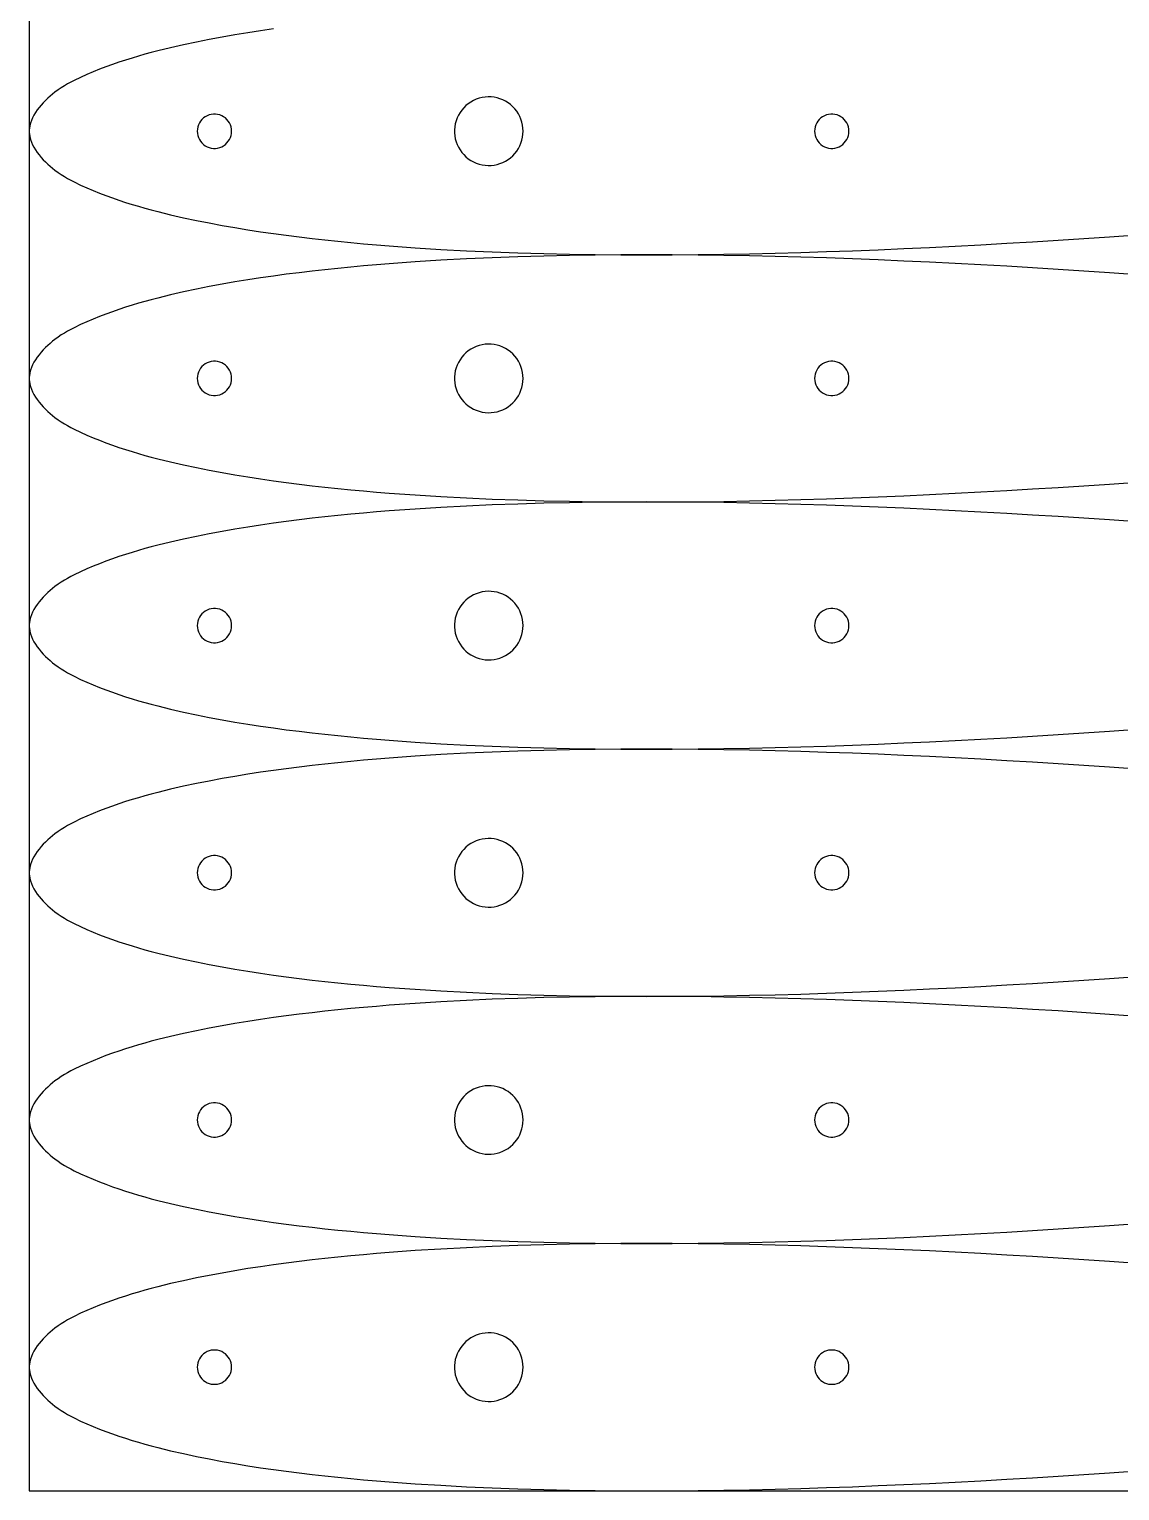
# Model space of a CAD drawing. Extents: x 0 to 1250, y 0 to 2500.
# Drawn here: x 0 to 159, y 0 to 212.9 of the extents above; entities that cross this region are included whole.
import ezdxf

# ---------------------------------------------------------------- set-up
doc = ezdxf.new("R2010")
doc.units = 0
doc.layers.get('0').update_dxf_attribs({"linetype": 'CONTINUOUS', "lineweight": 25})

msp = doc.modelspace()

# ---------------------------------------------------------------- linework, layer by layer
for points in [[(0, 0), (1250, 0), (1250, 2500), (0, 2500)], [(72, 198.079), (71.9804, 198.521), (71.9219, 198.959), (71.8248, 199.391), (71.69, 199.812), (71.5185, 200.22), (71.3116, 200.611), (71.0709, 200.982), (70.7984, 201.331), (70.4962, 201.654), (70.1666, 201.949), (69.8122, 202.213), (69.4359, 202.446), (69.0404, 202.644), (68.629, 202.806), (68.2048, 202.932), (67.7712, 203.019), (67.3316, 203.068), (66.8894, 203.078), (66.448, 203.049), (66.011, 202.98), (65.5817, 202.874), (65.1635, 202.73), (64.7597, 202.549), (64.3734, 202.334), (64.0076, 202.085), (63.6653, 201.805), (63.3491, 201.495), (63.0615, 201.159), (62.8046, 200.799), (62.5807, 200.418), (62.3913, 200.018), (62.2379, 199.603), (62.1219, 199.176), (62.044, 198.741), (62.0049, 198.3), (62.0049, 197.858), (62.044, 197.417), (62.1219, 196.982), (62.2379, 196.555), (62.3913, 196.14), (62.5807, 195.74), (62.8046, 195.359), (63.0615, 194.999), (63.3491, 194.663), (63.6653, 194.354), (64.0076, 194.073), (64.3734, 193.825), (64.7597, 193.609), (65.1635, 193.429), (65.5817, 193.285), (66.011, 193.178), (66.448, 193.11), (66.8894, 193.08), (67.3316, 193.09), (67.7712, 193.139), (68.2048, 193.227), (68.629, 193.352), (69.0404, 193.514), (69.4359, 193.713), (69.8122, 193.945), (70.1666, 194.21), (70.4962, 194.505), (70.7984, 194.828), (71.0709, 195.176), (71.3116, 195.547), (71.5185, 195.938), (71.69, 196.346), (71.8248, 196.767), (71.9219, 197.199), (71.9804, 197.637)], [(29.5, 198.079), (29.4803, 198.393), (29.4215, 198.701), (29.3244, 199), (29.1908, 199.284), (29.0225, 199.549), (28.8224, 199.791), (28.5936, 200.006), (28.3396, 200.19), (28.0644, 200.341), (27.7725, 200.457), (27.4685, 200.535), (27.157, 200.574), (26.843, 200.574), (26.5315, 200.535), (26.2275, 200.457), (25.9356, 200.341), (25.6604, 200.19), (25.4064, 200.006), (25.1776, 199.791), (24.9775, 199.549), (24.8092, 199.284), (24.6756, 199), (24.5785, 198.701), (24.5197, 198.393), (24.5, 198.079), (24.5197, 197.766), (24.5785, 197.458), (24.6756, 197.159), (24.8092, 196.875), (24.9775, 196.61), (25.1776, 196.368), (25.4064, 196.153), (25.6604, 195.968), (25.9356, 195.817), (26.2275, 195.702), (26.5315, 195.624), (26.843, 195.584), (27.157, 195.584), (27.4685, 195.624), (27.7725, 195.702), (28.0644, 195.817), (28.3396, 195.968), (28.5936, 196.153), (28.8224, 196.368), (29.0225, 196.61), (29.1908, 196.875), (29.3244, 197.159), (29.4215, 197.458), (29.4803, 197.766)], [(119.5, 198.079), (119.48, 198.393), (119.421, 198.701), (119.324, 199), (119.191, 199.284), (119.022, 199.549), (118.822, 199.791), (118.594, 200.006), (118.34, 200.19), (118.064, 200.341), (117.772, 200.457), (117.469, 200.535), (117.157, 200.574), (116.843, 200.574), (116.531, 200.535), (116.228, 200.457), (115.936, 200.341), (115.66, 200.19), (115.406, 200.006), (115.178, 199.791), (114.978, 199.549), (114.809, 199.284), (114.676, 199), (114.579, 198.701), (114.52, 198.393), (114.5, 198.079), (114.52, 197.766), (114.579, 197.458), (114.676, 197.159), (114.809, 196.875), (114.978, 196.61), (115.178, 196.368), (115.406, 196.153), (115.66, 195.968), (115.936, 195.817), (116.228, 195.702), (116.531, 195.624), (116.843, 195.584), (117.157, 195.584), (117.469, 195.624), (117.772, 195.702), (118.064, 195.817), (118.34, 195.968), (118.594, 196.153), (118.822, 196.368), (119.022, 196.61), (119.191, 196.875), (119.324, 197.159), (119.421, 197.458), (119.48, 197.766)], [(72, 162.065), (71.9804, 162.507), (71.9219, 162.945), (71.8248, 163.377), (71.69, 163.798), (71.5185, 164.206), (71.3116, 164.597), (71.0709, 164.968), (70.7984, 165.316), (70.4962, 165.639), (70.1666, 165.934), (69.8122, 166.199), (69.4359, 166.431), (69.0404, 166.63), (68.629, 166.792), (68.2048, 166.918), (67.7712, 167.005), (67.3316, 167.054), (66.8894, 167.064), (66.448, 167.034), (66.011, 166.966), (65.5817, 166.859), (65.1635, 166.715), (64.7597, 166.535), (64.3734, 166.319), (64.0076, 166.071), (63.6653, 165.79), (63.3491, 165.481), (63.0615, 165.145), (62.8046, 164.785), (62.5807, 164.404), (62.3913, 164.004), (62.2379, 163.589), (62.1219, 163.162), (62.044, 162.727), (62.0049, 162.286), (62.0049, 161.844), (62.044, 161.403), (62.1219, 160.968), (62.2379, 160.541), (62.3913, 160.126), (62.5807, 159.726), (62.8046, 159.345), (63.0615, 158.985), (63.3491, 158.649), (63.6653, 158.339), (64.0076, 158.059), (64.3734, 157.81), (64.7597, 157.595), (65.1635, 157.414), (65.5817, 157.27), (66.011, 157.164), (66.448, 157.095), (66.8894, 157.066), (67.3316, 157.076), (67.7712, 157.125), (68.2048, 157.212), (68.629, 157.338), (69.0404, 157.5), (69.4359, 157.698), (69.8122, 157.931), (70.1666, 158.195), (70.4962, 158.49), (70.7984, 158.813), (71.0709, 159.162), (71.3116, 159.533), (71.5185, 159.924), (71.69, 160.332), (71.8248, 160.753), (71.9219, 161.185), (71.9804, 161.623)], [(29.5, 162.065), (29.4803, 162.378), (29.4215, 162.687), (29.3244, 162.985), (29.1908, 163.269), (29.0225, 163.534), (28.8224, 163.776), (28.5936, 163.991), (28.3396, 164.176), (28.0644, 164.327), (27.7725, 164.442), (27.4685, 164.52), (27.157, 164.56), (26.843, 164.56), (26.5315, 164.52), (26.2275, 164.442), (25.9356, 164.327), (25.6604, 164.176), (25.4064, 163.991), (25.1776, 163.776), (24.9775, 163.534), (24.8092, 163.269), (24.6756, 162.985), (24.5785, 162.687), (24.5197, 162.378), (24.5, 162.065), (24.5197, 161.752), (24.5785, 161.443), (24.6756, 161.144), (24.8092, 160.86), (24.9775, 160.595), (25.1776, 160.353), (25.4064, 160.139), (25.6604, 159.954), (25.9356, 159.803), (26.2275, 159.687), (26.5315, 159.609), (26.843, 159.57), (27.157, 159.57), (27.4685, 159.609), (27.7725, 159.687), (28.0644, 159.803), (28.3396, 159.954), (28.5936, 160.139), (28.8224, 160.353), (29.0225, 160.595), (29.1908, 160.86), (29.3244, 161.144), (29.4215, 161.443), (29.4803, 161.752)], [(119.5, 162.065), (119.48, 162.378), (119.421, 162.687), (119.324, 162.985), (119.191, 163.269), (119.022, 163.534), (118.822, 163.776), (118.594, 163.991), (118.34, 164.176), (118.064, 164.327), (117.772, 164.442), (117.469, 164.52), (117.157, 164.56), (116.843, 164.56), (116.531, 164.52), (116.228, 164.442), (115.936, 164.327), (115.66, 164.176), (115.406, 163.991), (115.178, 163.776), (114.978, 163.534), (114.809, 163.269), (114.676, 162.985), (114.579, 162.687), (114.52, 162.378), (114.5, 162.065), (114.52, 161.752), (114.579, 161.443), (114.676, 161.144), (114.809, 160.86), (114.978, 160.595), (115.178, 160.353), (115.406, 160.139), (115.66, 159.954), (115.936, 159.803), (116.228, 159.687), (116.531, 159.609), (116.843, 159.57), (117.157, 159.57), (117.469, 159.609), (117.772, 159.687), (118.064, 159.803), (118.34, 159.954), (118.594, 160.139), (118.822, 160.353), (119.022, 160.595), (119.191, 160.86), (119.324, 161.144), (119.421, 161.443), (119.48, 161.752)], [(72, 126.05), (71.9804, 126.492), (71.9219, 126.931), (71.8248, 127.362), (71.69, 127.784), (71.5185, 128.191), (71.3116, 128.582), (71.0709, 128.953), (70.7984, 129.302), (70.4962, 129.625), (70.1666, 129.92), (69.8122, 130.185), (69.4359, 130.417), (69.0404, 130.615), (68.629, 130.778), (68.2048, 130.903), (67.7712, 130.991), (67.3316, 131.039), (66.8894, 131.049), (66.448, 131.02), (66.011, 130.952), (65.5817, 130.845), (65.1635, 130.701), (64.7597, 130.52), (64.3734, 130.305), (64.0076, 130.056), (63.6653, 129.776), (63.3491, 129.467), (63.0615, 129.131), (62.8046, 128.77), (62.5807, 128.389), (62.3913, 127.989), (62.2379, 127.574), (62.1219, 127.148), (62.044, 126.712), (62.0049, 126.272), (62.0049, 125.829), (62.044, 125.389), (62.1219, 124.953), (62.2379, 124.526), (62.3913, 124.112), (62.5807, 123.712), (62.8046, 123.33), (63.0615, 122.97), (63.3491, 122.634), (63.6653, 122.325), (64.0076, 122.045), (64.3734, 121.796), (64.7597, 121.58), (65.1635, 121.4), (65.5817, 121.256), (66.011, 121.149), (66.448, 121.081), (66.8894, 121.052), (67.3316, 121.061), (67.7712, 121.11), (68.2048, 121.198), (68.629, 121.323), (69.0404, 121.486), (69.4359, 121.684), (69.8122, 121.916), (70.1666, 122.181), (70.4962, 122.476), (70.7984, 122.799), (71.0709, 123.147), (71.3116, 123.519), (71.5185, 123.909), (71.69, 124.317), (71.8248, 124.739), (71.9219, 125.17), (71.9804, 125.608)], [(29.5, 126.05), (29.4803, 126.364), (29.4215, 126.672), (29.3244, 126.971), (29.1908, 127.255), (29.0225, 127.52), (28.8224, 127.762), (28.5936, 127.977), (28.3396, 128.161), (28.0644, 128.312), (27.7725, 128.428), (27.4685, 128.506), (27.157, 128.546), (26.843, 128.546), (26.5315, 128.506), (26.2275, 128.428), (25.9356, 128.312), (25.6604, 128.161), (25.4064, 127.977), (25.1776, 127.762), (24.9775, 127.52), (24.8092, 127.255), (24.6756, 126.971), (24.5785, 126.672), (24.5197, 126.364), (24.5, 126.05), (24.5197, 125.737), (24.5785, 125.429), (24.6756, 125.13), (24.8092, 124.846), (24.9775, 124.581), (25.1776, 124.339), (25.4064, 124.124), (25.6604, 123.94), (25.9356, 123.788), (26.2275, 123.673), (26.5315, 123.595), (26.843, 123.555), (27.157, 123.555), (27.4685, 123.595), (27.7725, 123.673), (28.0644, 123.788), (28.3396, 123.94), (28.5936, 124.124), (28.8224, 124.339), (29.0225, 124.581), (29.1908, 124.846), (29.3244, 125.13), (29.4215, 125.429), (29.4803, 125.737)], [(119.5, 126.05), (119.48, 126.364), (119.421, 126.672), (119.324, 126.971), (119.191, 127.255), (119.022, 127.52), (118.822, 127.762), (118.594, 127.977), (118.34, 128.161), (118.064, 128.312), (117.772, 128.428), (117.469, 128.506), (117.157, 128.546), (116.843, 128.546), (116.531, 128.506), (116.228, 128.428), (115.936, 128.312), (115.66, 128.161), (115.406, 127.977), (115.178, 127.762), (114.978, 127.52), (114.809, 127.255), (114.676, 126.971), (114.579, 126.672), (114.52, 126.364), (114.5, 126.05), (114.52, 125.737), (114.579, 125.429), (114.676, 125.13), (114.809, 124.846), (114.978, 124.581), (115.178, 124.339), (115.406, 124.124), (115.66, 123.94), (115.936, 123.788), (116.228, 123.673), (116.531, 123.595), (116.843, 123.555), (117.157, 123.555), (117.469, 123.595), (117.772, 123.673), (118.064, 123.788), (118.34, 123.94), (118.594, 124.124), (118.822, 124.339), (119.022, 124.581), (119.191, 124.846), (119.324, 125.13), (119.421, 125.429), (119.48, 125.737)], [(72, 90.036), (71.9804, 90.4779), (71.9219, 90.9163), (71.8248, 91.3479), (71.69, 91.7692), (71.5185, 92.1769), (71.3116, 92.5679), (71.0709, 92.939), (70.7984, 93.2874), (70.4962, 93.6104), (70.1666, 93.9054), (69.8122, 94.1702), (69.4359, 94.4025), (69.0404, 94.6007), (68.629, 94.7632), (68.2048, 94.8887), (67.7712, 94.9762), (67.3316, 95.025), (66.8894, 95.0348), (66.448, 95.0054), (66.011, 94.9372), (65.5817, 94.8306), (65.1635, 94.6865), (64.7597, 94.506), (64.3734, 94.2905), (64.0076, 94.0417), (63.6653, 93.7616), (63.3491, 93.4523), (63.0615, 93.1162), (62.8046, 92.7561), (62.5807, 92.3747), (62.3913, 91.9749), (62.2379, 91.56), (62.1219, 91.1332), (62.044, 90.6978), (62.0049, 90.2572), (62.0049, 89.8148), (62.044, 89.3742), (62.1219, 88.9388), (62.2379, 88.512), (62.3913, 88.0971), (62.5807, 87.6973), (62.8046, 87.3159), (63.0615, 86.9558), (63.3491, 86.6197), (63.6653, 86.3104), (64.0076, 86.0303), (64.3734, 85.7815), (64.7597, 85.566), (65.1635, 85.3855), (65.5817, 85.2414), (66.011, 85.1348), (66.448, 85.0666), (66.8894, 85.0372), (67.3316, 85.047), (67.7712, 85.0958), (68.2048, 85.1833), (68.629, 85.3088), (69.0404, 85.4713), (69.4359, 85.6695), (69.8122, 85.9018), (70.1666, 86.1666), (70.4962, 86.4616), (70.7984, 86.7846), (71.0709, 87.133), (71.3116, 87.5041), (71.5185, 87.8951), (71.69, 88.3028), (71.8248, 88.7241), (71.9219, 89.1557), (71.9804, 89.5941)], [(29.5, 90.036), (29.4803, 90.3493), (29.4215, 90.6577), (29.3244, 90.9563), (29.1908, 91.2404), (29.0225, 91.5055), (28.8224, 91.7474), (28.5936, 91.9623), (28.3396, 92.1468), (28.0644, 92.2981), (27.7725, 92.4136), (27.4685, 92.4917), (27.157, 92.5311), (26.843, 92.5311), (26.5315, 92.4917), (26.2275, 92.4136), (25.9356, 92.2981), (25.6604, 92.1468), (25.4064, 91.9623), (25.1776, 91.7474), (24.9775, 91.5055), (24.8092, 91.2404), (24.6756, 90.9563), (24.5785, 90.6577), (24.5197, 90.3493), (24.5, 90.036), (24.5197, 89.7227), (24.5785, 89.4143), (24.6756, 89.1157), (24.8092, 88.8316), (24.9775, 88.5665), (25.1776, 88.3246), (25.4064, 88.1097), (25.6604, 87.9252), (25.9356, 87.7739), (26.2275, 87.6584), (26.5315, 87.5803), (26.843, 87.5409), (27.157, 87.5409), (27.4685, 87.5803), (27.7725, 87.6584), (28.0644, 87.7739), (28.3396, 87.9252), (28.5936, 88.1097), (28.8224, 88.3246), (29.0225, 88.5665), (29.1908, 88.8316), (29.3244, 89.1157), (29.4215, 89.4143), (29.4803, 89.7227)], [(119.5, 90.036), (119.48, 90.3493), (119.421, 90.6577), (119.324, 90.9563), (119.191, 91.2404), (119.022, 91.5055), (118.822, 91.7474), (118.594, 91.9623), (118.34, 92.1468), (118.064, 92.2981), (117.772, 92.4136), (117.469, 92.4917), (117.157, 92.5311), (116.843, 92.5311), (116.531, 92.4917), (116.228, 92.4136), (115.936, 92.2981), (115.66, 92.1468), (115.406, 91.9623), (115.178, 91.7474), (114.978, 91.5055), (114.809, 91.2404), (114.676, 90.9563), (114.579, 90.6577), (114.52, 90.3493), (114.5, 90.036), (114.52, 89.7227), (114.579, 89.4143), (114.676, 89.1157), (114.809, 88.8316), (114.978, 88.5665), (115.178, 88.3246), (115.406, 88.1097), (115.66, 87.9252), (115.936, 87.7739), (116.228, 87.6584), (116.531, 87.5803), (116.843, 87.5409), (117.157, 87.5409), (117.469, 87.5803), (117.772, 87.6584), (118.064, 87.7739), (118.34, 87.9252), (118.594, 88.1097), (118.822, 88.3246), (119.022, 88.5665), (119.191, 88.8316), (119.324, 89.1157), (119.421, 89.4143), (119.48, 89.7227)], [(72, 54.0216), (71.9804, 54.4635), (71.9219, 54.9019), (71.8248, 55.3335), (71.69, 55.7548), (71.5185, 56.1625), (71.3116, 56.5535), (71.0709, 56.9246), (70.7984, 57.273), (70.4962, 57.596), (70.1666, 57.891), (69.8122, 58.1558), (69.4359, 58.3881), (69.0404, 58.5863), (68.629, 58.7488), (68.2048, 58.8743), (67.7712, 58.9618), (67.3316, 59.0106), (66.8894, 59.0204), (66.448, 58.991), (66.011, 58.9228), (65.5817, 58.8162), (65.1635, 58.6721), (64.7597, 58.4916), (64.3734, 58.2761), (64.0076, 58.0273), (63.6653, 57.7472), (63.3491, 57.4379), (63.0615, 57.1018), (62.8046, 56.7417), (62.5807, 56.3603), (62.3913, 55.9605), (62.2379, 55.5456), (62.1219, 55.1188), (62.044, 54.6834), (62.0049, 54.2428), (62.0049, 53.8004), (62.044, 53.3598), (62.1219, 52.9244), (62.2379, 52.4976), (62.3913, 52.0827), (62.5807, 51.6829), (62.8046, 51.3015), (63.0615, 50.9414), (63.3491, 50.6053), (63.6653, 50.296), (64.0076, 50.0159), (64.3734, 49.7671), (64.7597, 49.5516), (65.1635, 49.3711), (65.5817, 49.227), (66.011, 49.1204), (66.448, 49.0522), (66.8894, 49.0228), (67.3316, 49.0326), (67.7712, 49.0814), (68.2048, 49.1689), (68.629, 49.2944), (69.0404, 49.4569), (69.4359, 49.6551), (69.8122, 49.8874), (70.1666, 50.1522), (70.4962, 50.4472), (70.7984, 50.7702), (71.0709, 51.1186), (71.3116, 51.4897), (71.5185, 51.8807), (71.69, 52.2884), (71.8248, 52.7097), (71.9219, 53.1413), (71.9804, 53.5797)], [(29.5, 54.0216), (29.4803, 54.3349), (29.4215, 54.6433), (29.3244, 54.9419), (29.1908, 55.226), (29.0225, 55.4911), (28.8224, 55.733), (28.5936, 55.9479), (28.3396, 56.1324), (28.0644, 56.2837), (27.7725, 56.3992), (27.4685, 56.4773), (27.157, 56.5167), (26.843, 56.5167), (26.5315, 56.4773), (26.2275, 56.3992), (25.9356, 56.2837), (25.6604, 56.1324), (25.4064, 55.9479), (25.1776, 55.733), (24.9775, 55.4911), (24.8092, 55.226), (24.6756, 54.9419), (24.5785, 54.6433), (24.5197, 54.3349), (24.5, 54.0216), (24.5197, 53.7083), (24.5785, 53.3999), (24.6756, 53.1013), (24.8092, 52.8172), (24.9775, 52.5521), (25.1776, 52.3102), (25.4064, 52.0953), (25.6604, 51.9108), (25.9356, 51.7595), (26.2275, 51.644), (26.5315, 51.5659), (26.843, 51.5265), (27.157, 51.5265), (27.4685, 51.5659), (27.7725, 51.644), (28.0644, 51.7595), (28.3396, 51.9108), (28.5936, 52.0953), (28.8224, 52.3102), (29.0225, 52.5521), (29.1908, 52.8172), (29.3244, 53.1013), (29.4215, 53.3999), (29.4803, 53.7083)], [(119.5, 54.0216), (119.48, 54.3349), (119.421, 54.6433), (119.324, 54.9419), (119.191, 55.226), (119.022, 55.4911), (118.822, 55.733), (118.594, 55.9479), (118.34, 56.1324), (118.064, 56.2837), (117.772, 56.3992), (117.469, 56.4773), (117.157, 56.5167), (116.843, 56.5167), (116.531, 56.4773), (116.228, 56.3992), (115.936, 56.2837), (115.66, 56.1324), (115.406, 55.9479), (115.178, 55.733), (114.978, 55.4911), (114.809, 55.226), (114.676, 54.9419), (114.579, 54.6433), (114.52, 54.3349), (114.5, 54.0216), (114.52, 53.7083), (114.579, 53.3999), (114.676, 53.1013), (114.809, 52.8172), (114.978, 52.5521), (115.178, 52.3102), (115.406, 52.0953), (115.66, 51.9108), (115.936, 51.7595), (116.228, 51.644), (116.531, 51.5659), (116.843, 51.5265), (117.157, 51.5265), (117.469, 51.5659), (117.772, 51.644), (118.064, 51.7595), (118.34, 51.9108), (118.594, 52.0953), (118.822, 52.3102), (119.022, 52.5521), (119.191, 52.8172), (119.324, 53.1013), (119.421, 53.3999), (119.48, 53.7083)], [(72, 18.0072), (71.9804, 18.4491), (71.9219, 18.8875), (71.8248, 19.3191), (71.69, 19.7404), (71.5185, 20.1481), (71.3116, 20.5391), (71.0709, 20.9102), (70.7984, 21.2586), (70.4962, 21.5816), (70.1666, 21.8766), (69.8122, 22.1414), (69.4359, 22.3737), (69.0404, 22.5719), (68.629, 22.7344), (68.2048, 22.8599), (67.7712, 22.9474), (67.3316, 22.9962), (66.8894, 23.006), (66.448, 22.9766), (66.011, 22.9084), (65.5817, 22.8018), (65.1635, 22.6577), (64.7597, 22.4772), (64.3734, 22.2617), (64.0076, 22.0129), (63.6653, 21.7328), (63.3491, 21.4235), (63.0615, 21.0874), (62.8046, 20.7273), (62.5807, 20.3459), (62.3913, 19.9461), (62.2379, 19.5312), (62.1219, 19.1044), (62.044, 18.669), (62.0049, 18.2284), (62.0049, 17.786), (62.044, 17.3454), (62.1219, 16.91), (62.2379, 16.4832), (62.3913, 16.0683), (62.5807, 15.6685), (62.8046, 15.2871), (63.0615, 14.927), (63.3491, 14.5909), (63.6653, 14.2816), (64.0076, 14.0015), (64.3734, 13.7527), (64.7597, 13.5372), (65.1635, 13.3567), (65.5817, 13.2126), (66.011, 13.106), (66.448, 13.0378), (66.8894, 13.0084), (67.3316, 13.0182), (67.7712, 13.067), (68.2048, 13.1545), (68.629, 13.28), (69.0404, 13.4425), (69.4359, 13.6407), (69.8122, 13.873), (70.1666, 14.1378), (70.4962, 14.4328), (70.7984, 14.7558), (71.0709, 15.1042), (71.3116, 15.4753), (71.5185, 15.8663), (71.69, 16.274), (71.8248, 16.6953), (71.9219, 17.1269), (71.9804, 17.5653)], [(29.5, 18.0072), (29.4803, 18.3205), (29.4215, 18.6289), (29.3244, 18.9275), (29.1908, 19.2116), (29.0225, 19.4767), (28.8224, 19.7186), (28.5936, 19.9335), (28.3396, 20.118), (28.0644, 20.2693), (27.7725, 20.3848), (27.4685, 20.4629), (27.157, 20.5023), (26.843, 20.5023), (26.5315, 20.4629), (26.2275, 20.3848), (25.9356, 20.2693), (25.6604, 20.118), (25.4064, 19.9335), (25.1776, 19.7186), (24.9775, 19.4767), (24.8092, 19.2116), (24.6756, 18.9275), (24.5785, 18.6289), (24.5197, 18.3205), (24.5, 18.0072), (24.5197, 17.6939), (24.5785, 17.3855), (24.6756, 17.0869), (24.8092, 16.8028), (24.9775, 16.5377), (25.1776, 16.2958), (25.4064, 16.0809), (25.6604, 15.8964), (25.9356, 15.7451), (26.2275, 15.6296), (26.5315, 15.5515), (26.843, 15.5121), (27.157, 15.5121), (27.4685, 15.5515), (27.7725, 15.6296), (28.0644, 15.7451), (28.3396, 15.8964), (28.5936, 16.0809), (28.8224, 16.2958), (29.0225, 16.5377), (29.1908, 16.8028), (29.3244, 17.0869), (29.4215, 17.3855), (29.4803, 17.6939)], [(119.5, 18.0072), (119.48, 18.3205), (119.421, 18.6289), (119.324, 18.9275), (119.191, 19.2116), (119.022, 19.4767), (118.822, 19.7186), (118.594, 19.9335), (118.34, 20.118), (118.064, 20.2693), (117.772, 20.3848), (117.469, 20.4629), (117.157, 20.5023), (116.843, 20.5023), (116.531, 20.4629), (116.228, 20.3848), (115.936, 20.2693), (115.66, 20.118), (115.406, 19.9335), (115.178, 19.7186), (114.978, 19.4767), (114.809, 19.2116), (114.676, 18.9275), (114.579, 18.6289), (114.52, 18.3205), (114.5, 18.0072), (114.52, 17.6939), (114.579, 17.3855), (114.676, 17.0869), (114.809, 16.8028), (114.978, 16.5377), (115.178, 16.2958), (115.406, 16.0809), (115.66, 15.8964), (115.936, 15.7451), (116.228, 15.6296), (116.531, 15.5515), (116.843, 15.5121), (117.157, 15.5121), (117.469, 15.5515), (117.772, 15.6296), (118.064, 15.7451), (118.34, 15.8964), (118.594, 16.0809), (118.822, 16.2958), (119.022, 16.5377), (119.191, 16.8028), (119.324, 17.0869), (119.421, 17.3855), (119.48, 17.6939)]]:
    msp.add_lwpolyline(points, close=True)
for points in [[(35.6096, 212.992), (33.7372, 212.721), (31.8673, 212.434), (30, 212.127), (28.1181, 211.798), (26.2402, 211.448), (24.3673, 211.076), (22.5006, 210.679), (20.6145, 210.25), (18.7357, 209.788), (17.7991, 209.544), (16.8643, 209.289), (15.9312, 209.022), (15, 208.744), (14.0389, 208.443), (13.0814, 208.128), (12.1289, 207.798), (11.1832, 207.454), (10.2459, 207.095), (9.3185, 206.72), (8.4027, 206.33), (7.5, 205.924), (6.5406, 205.464), (6.0669, 205.22), (5.5968, 204.964), (5.1303, 204.692), (4.6672, 204.403), (4.2071, 204.094), (3.75, 203.761), (3.393, 203.482), (3.0402, 203.189), (2.6943, 202.881), (2.3579, 202.561), (2.0335, 202.229), (1.7237, 201.886), (1.4311, 201.534), (1.1584, 201.172), (0.908, 200.803), (0.6826, 200.427), (0.4848, 200.044), (0.3172, 199.657), (0.1823, 199.266), (0.0828, 198.872), (0.0211, 198.476), (0.0053, 198.278), (0, 198.079), (0.0053, 197.881), (0.0211, 197.682), (0.0828, 197.286), (0.1823, 196.892), (0.3172, 196.501), (0.4848, 196.114), (0.6826, 195.732), (0.908, 195.356), (1.1584, 194.986), (1.4311, 194.625), (1.7237, 194.272), (2.0335, 193.929), (2.3579, 193.597), (2.6943, 193.277), (3.0402, 192.97), (3.393, 192.676), (3.75, 192.397), (4.2071, 192.065), (4.6672, 191.755), (5.1303, 191.466), (5.5968, 191.195), (6.0669, 190.938), (6.5406, 190.695), (7.5, 190.234), (8.4027, 189.828), (9.3185, 189.438), (10.2459, 189.064), (11.1832, 188.704), (12.1289, 188.36), (13.0814, 188.031), (14.0389, 187.716), (15, 187.414), (15.9312, 187.136), (16.8643, 186.87), (17.7991, 186.615), (18.7357, 186.37), (20.6145, 185.909), (22.5006, 185.48), (24.3673, 185.083), (26.2402, 184.71), (28.1181, 184.36), (30, 184.031), (31.8673, 183.725), (33.7372, 183.437), (35.6096, 183.167), (37.4843, 182.913), (39.361, 182.675), (41.2396, 182.452), (43.1197, 182.242), (45.0011, 182.045), (46.8729, 181.861), (48.7457, 181.688), (50.6195, 181.526), (52.4942, 181.375), (56.2458, 181.102), (60, 180.868), (63.748, 180.668), (67.4975, 180.501), (71.2483, 180.364), (75, 180.256), (78.7497, 180.174), (82.4999, 180.117), (86.2503, 180.083), (90.0009, 180.072), (93.7516, 180.082), (97.5022, 180.112), (101.253, 180.162), (105.003, 180.23), (108.753, 180.316), (112.502, 180.418), (116.251, 180.536), (120, 180.669), (123.752, 180.816), (127.504, 180.977), (131.255, 181.15), (135.005, 181.337), (138.755, 181.535), (142.504, 181.745), (146.252, 181.966), (150, 182.198), (157.504, 182.692), (165.006, 183.224)], [(165.006, 176.92), (157.504, 177.452), (150, 177.946), (146.252, 178.178), (142.504, 178.399), (138.755, 178.609), (135.005, 178.807), (131.255, 178.994), (127.504, 179.167), (123.752, 179.328), (120, 179.475), (116.251, 179.608), (112.502, 179.726), (108.753, 179.829), (105.003, 179.914), (101.253, 179.982), (97.5022, 180.032), (93.7516, 180.062), (90.0009, 180.072), (86.2503, 180.061), (82.4999, 180.027), (78.7497, 179.97), (75, 179.888), (71.2483, 179.78), (67.4975, 179.643), (63.748, 179.476), (60, 179.276), (56.2458, 179.042), (52.4942, 178.769), (50.6195, 178.618), (48.7457, 178.456), (46.8729, 178.283), (45.0011, 178.099), (43.1197, 177.902), (41.2396, 177.692), (39.361, 177.469), (37.4843, 177.231), (35.6096, 176.977), (33.7372, 176.707), (31.8673, 176.419), (30, 176.113), (28.1181, 175.784), (26.2402, 175.434), (24.3673, 175.061), (22.5006, 174.665), (20.6145, 174.236), (18.7357, 173.774), (17.7991, 173.529), (16.8643, 173.274), (15.9312, 173.008), (15, 172.73), (14.0389, 172.428), (13.0814, 172.113), (12.1289, 171.784), (11.1832, 171.44), (10.2459, 171.08), (9.3185, 170.706), (8.4027, 170.316), (7.5, 169.91), (6.5406, 169.45), (6.0669, 169.206), (5.5968, 168.949), (5.1303, 168.678), (4.6672, 168.389), (4.2071, 168.079), (3.75, 167.747), (3.393, 167.468), (3.0402, 167.174), (2.6943, 166.867), (2.3579, 166.547), (2.0335, 166.215), (1.7237, 165.872), (1.4311, 165.519), (1.1584, 165.158), (0.908, 164.788), (0.6826, 164.412), (0.4848, 164.03), (0.3172, 163.643), (0.1823, 163.252), (0.0828, 162.858), (0.0211, 162.462), (0.0053, 162.263), (0, 162.065), (0.0053, 161.866), (0.0211, 161.668), (0.0828, 161.272), (0.1823, 160.878), (0.3172, 160.487), (0.4848, 160.1), (0.6826, 159.717), (0.908, 159.341), (1.1584, 158.972), (1.4311, 158.61), (1.7237, 158.258), (2.0335, 157.915), (2.3579, 157.583), (2.6943, 157.263), (3.0402, 156.955), (3.393, 156.662), (3.75, 156.383), (4.2071, 156.05), (4.6672, 155.741), (5.1303, 155.452), (5.5968, 155.18), (6.0669, 154.924), (6.5406, 154.68), (7.5, 154.22), (8.4027, 153.814), (9.3185, 153.424), (10.2459, 153.049), (11.1832, 152.69), (12.1289, 152.346), (13.0814, 152.016), (14.0389, 151.701), (15, 151.4), (15.9312, 151.122), (16.8643, 150.855), (17.7991, 150.6), (18.7357, 150.356), (20.6145, 149.894), (22.5006, 149.465), (24.3673, 149.068), (26.2402, 148.696), (28.1181, 148.346), (30, 148.017), (31.8673, 147.71), (33.7372, 147.423), (35.6096, 147.152), (37.4843, 146.899), (39.361, 146.661), (41.2396, 146.437), (43.1197, 146.228), (45.0011, 146.031), (46.8729, 145.847), (48.7457, 145.674), (50.6195, 145.512), (52.4942, 145.361), (56.2458, 145.088), (60, 144.853), (63.748, 144.654), (67.4975, 144.487), (71.2483, 144.35), (75, 144.242), (78.7497, 144.16), (82.4999, 144.102), (86.2503, 144.069), (90.0009, 144.058), (93.7516, 144.068), (97.5022, 144.098), (101.253, 144.147), (105.003, 144.215), (108.753, 144.301), (112.502, 144.403), (116.251, 144.521), (120, 144.654), (123.752, 144.802), (127.504, 144.962), (131.255, 145.136), (135.005, 145.322), (138.755, 145.521), (142.504, 145.731), (146.252, 145.952), (150, 146.183), (157.504, 146.678), (165.006, 147.21)], [(165.006, 140.906), (157.504, 141.438), (150, 141.932), (146.252, 142.163), (142.504, 142.385), (138.755, 142.594), (135.005, 142.793), (131.255, 142.979), (127.504, 143.153), (123.752, 143.314), (120, 143.461), (116.251, 143.594), (112.502, 143.712), (108.753, 143.814), (105.003, 143.9), (101.253, 143.968), (97.5022, 144.017), (93.7516, 144.048), (90.0009, 144.058), (86.2503, 144.046), (82.4999, 144.013), (78.7497, 143.956), (75, 143.874), (71.2483, 143.765), (67.4975, 143.629), (63.748, 143.462), (60, 143.262), (56.2458, 143.027), (52.4942, 142.755), (50.6195, 142.603), (48.7457, 142.441), (46.8729, 142.269), (45.0011, 142.085), (43.1197, 141.888), (41.2396, 141.678), (39.361, 141.454), (37.4843, 141.216), (35.6096, 140.963), (33.7372, 140.693), (31.8673, 140.405), (30, 140.099), (28.1181, 139.77), (26.2402, 139.42), (24.3673, 139.047), (22.5006, 138.65), (20.6145, 138.221), (18.7357, 137.76), (17.7991, 137.515), (16.8643, 137.26), (15.9312, 136.993), (15, 136.715), (14.0389, 136.414), (13.0814, 136.099), (12.1289, 135.769), (11.1832, 135.425), (10.2459, 135.066), (9.3185, 134.692), (8.4027, 134.302), (7.5, 133.896), (6.5406, 133.435), (6.0669, 133.191), (5.5968, 132.935), (5.1303, 132.663), (4.6672, 132.374), (4.2071, 132.065), (3.75, 131.732), (3.393, 131.453), (3.0402, 131.16), (2.6943, 130.853), (2.3579, 130.532), (2.0335, 130.2), (1.7237, 129.858), (1.4311, 129.505), (1.1584, 129.143), (0.908, 128.774), (0.6826, 128.398), (0.4848, 128.016), (0.3172, 127.629), (0.1823, 127.237), (0.0828, 126.843), (0.0211, 126.447), (0.0053, 126.249), (0, 126.05), (0.0053, 125.852), (0.0211, 125.653), (0.0828, 125.257), (0.1823, 124.863), (0.3172, 124.472), (0.4848, 124.085), (0.6826, 123.703), (0.908, 123.327), (1.1584, 122.957), (1.4311, 122.596), (1.7237, 122.243), (2.0335, 121.9), (2.3579, 121.568), (2.6943, 121.248), (3.0402, 120.941), (3.393, 120.647), (3.75, 120.369), (4.2071, 120.036), (4.6672, 119.727), (5.1303, 119.437), (5.5968, 119.166), (6.0669, 118.909), (6.5406, 118.666), (7.5, 118.205), (8.4027, 117.799), (9.3185, 117.409), (10.2459, 117.035), (11.1832, 116.676), (12.1289, 116.332), (13.0814, 116.002), (14.0389, 115.687), (15, 115.386), (15.9312, 115.107), (16.8643, 114.841), (17.7991, 114.586), (18.7357, 114.341), (20.6145, 113.88), (22.5006, 113.451), (24.3673, 113.054), (26.2402, 112.681), (28.1181, 112.331), (30, 112.002), (31.8673, 111.696), (33.7372, 111.408), (35.6096, 111.138), (37.4843, 110.884), (39.361, 110.646), (41.2396, 110.423), (43.1197, 110.213), (45.0011, 110.016), (46.8729, 109.832), (48.7457, 109.659), (50.6195, 109.497), (52.4942, 109.346), (56.2458, 109.073), (60, 108.839), (63.748, 108.639), (67.4975, 108.472), (71.2483, 108.336), (75, 108.227), (78.7497, 108.145), (82.4999, 108.088), (86.2503, 108.054), (90.0009, 108.043), (93.7516, 108.053), (97.5022, 108.083), (101.253, 108.133), (105.003, 108.201), (108.753, 108.287), (112.502, 108.389), (116.251, 108.507), (120, 108.64), (123.752, 108.787), (127.504, 108.948), (131.255, 109.122), (135.005, 109.308), (138.755, 109.506), (142.504, 109.716), (146.252, 109.937), (150, 110.169), (157.504, 110.663), (165.006, 111.195)], [(165.006, 104.891), (157.504, 105.423), (150, 105.917), (146.252, 106.149), (142.504, 106.37), (138.755, 106.58), (135.005, 106.779), (131.255, 106.965), (127.504, 107.139), (123.752, 107.299), (120, 107.447), (116.251, 107.579), (112.502, 107.698), (108.753, 107.8), (105.003, 107.885), (101.253, 107.953), (97.5022, 108.003), (93.7516, 108.033), (90.0009, 108.043), (86.2503, 108.032), (82.4999, 107.998), (78.7497, 107.941), (75, 107.859), (71.2483, 107.751), (67.4975, 107.614), (63.748, 107.447), (60, 107.248), (56.2458, 107.013), (52.4942, 106.74), (50.6195, 106.589), (48.7457, 106.427), (46.8729, 106.254), (45.0011, 106.07), (43.1197, 105.873), (41.2396, 105.663), (39.361, 105.44), (37.4843, 105.202), (35.6096, 104.948), (33.7372, 104.678), (31.8673, 104.391), (30, 104.084), (28.1181, 103.755), (26.2402, 103.405), (24.3673, 103.032), (22.5006, 102.636), (20.6145, 102.207), (18.7357, 101.745), (17.7991, 101.501), (16.8643, 101.245), (15.9312, 100.979), (15, 100.701), (14.0389, 100.4), (13.0814, 100.084), (12.1289, 99.7549), (11.1832, 99.4107), (10.2459, 99.0516), (9.3185, 98.6772), (8.4027, 98.2872), (7.5, 97.8812), (6.5406, 97.4207), (6.0669, 97.1769), (5.5968, 96.9205), (5.1303, 96.649), (4.6672, 96.3598), (4.2071, 96.0503), (3.75, 95.7178), (3.393, 95.439), (3.0402, 95.1455), (2.6943, 94.8382), (2.3579, 94.518), (2.0335, 94.186), (1.7237, 93.8432), (1.4311, 93.4906), (1.1584, 93.1291), (0.908, 92.7597), (0.6826, 92.3834), (0.4848, 92.0012), (0.3172, 91.6141), (0.1823, 91.223), (0.0828, 90.829), (0.0211, 90.433), (0.0053, 90.2346), (0, 90.036), (0.0053, 89.8375), (0.0211, 89.639), (0.0828, 89.243), (0.1823, 88.849), (0.3172, 88.4579), (0.4848, 88.0708), (0.6826, 87.6886), (0.908, 87.3123), (1.1584, 86.9429), (1.4311, 86.5814), (1.7237, 86.2288), (2.0335, 85.886), (2.3579, 85.554), (2.6943, 85.2338), (3.0402, 84.9265), (3.393, 84.633), (3.75, 84.3542), (4.2071, 84.0217), (4.6672, 83.7122), (5.1303, 83.423), (5.5968, 83.1515), (6.0669, 82.8951), (6.5406, 82.6513), (7.5, 82.1908), (8.4027, 81.7848), (9.3185, 81.3948), (10.2459, 81.0204), (11.1832, 80.6613), (12.1289, 80.3171), (13.0814, 79.9876), (14.0389, 79.6725), (15, 79.3712), (15.9312, 79.0929), (16.8643, 78.8266), (17.7991, 78.5714), (18.7357, 78.3267), (20.6145, 77.8653), (22.5006, 77.4363), (24.3673, 77.0395), (26.2402, 76.6668), (28.1181, 76.3167), (30, 75.9878), (31.8673, 75.6815), (33.7372, 75.3938), (35.6096, 75.1236), (37.4843, 74.8699), (39.361, 74.6319), (41.2396, 74.4085), (43.1197, 74.1988), (45.0011, 74.0018), (46.8729, 73.8177), (48.7457, 73.6449), (50.6195, 73.483), (52.4942, 73.3317), (56.2458, 73.0591), (60, 72.8243), (63.748, 72.6248), (67.4975, 72.4578), (71.2483, 72.3212), (75, 72.2128), (78.7497, 72.1308), (82.4999, 72.0736), (86.2503, 72.04), (90.0009, 72.0288), (93.7516, 72.0388), (97.5022, 72.069), (101.253, 72.1186), (105.003, 72.1866), (108.753, 72.2723), (112.502, 72.3745), (116.251, 72.4926), (120, 72.6255), (123.752, 72.7727), (127.504, 72.9334), (131.255, 73.1072), (135.005, 73.2935), (138.755, 73.4919), (142.504, 73.7018), (146.252, 73.9229), (150, 74.1546), (157.504, 74.6487), (165.006, 75.1808)], [(165.006, 68.8768), (157.504, 69.4089), (150, 69.903), (146.252, 70.1347), (142.504, 70.3558), (138.755, 70.5657), (135.005, 70.7641), (131.255, 70.9504), (127.504, 71.1242), (123.752, 71.2849), (120, 71.4321), (116.251, 71.565), (112.502, 71.6831), (108.753, 71.7854), (105.003, 71.871), (101.253, 71.939), (97.5022, 71.9886), (93.7516, 72.0188), (90.0009, 72.0288), (86.2503, 72.0176), (82.4999, 71.984), (78.7497, 71.9268), (75, 71.8448), (71.2483, 71.7364), (67.4975, 71.5998), (63.748, 71.4328), (60, 71.2333), (56.2458, 70.9985), (52.4942, 70.7259), (50.6195, 70.5746), (48.7457, 70.4127), (46.8729, 70.2399), (45.0011, 70.0558), (43.1197, 69.8588), (41.2396, 69.6491), (39.361, 69.4257), (37.4843, 69.1877), (35.6096, 68.934), (33.7372, 68.6638), (31.8673, 68.3761), (30, 68.0698), (28.1181, 67.7409), (26.2402, 67.3908), (24.3673, 67.0181), (22.5006, 66.6214), (20.6145, 66.1923), (18.7357, 65.7309), (17.7991, 65.4862), (16.8643, 65.231), (15.9312, 64.9647), (15, 64.6864), (14.0389, 64.3852), (13.0814, 64.07), (12.1289, 63.7405), (11.1832, 63.3963), (10.2459, 63.0372), (9.3185, 62.6628), (8.4027, 62.2728), (7.5, 61.8668), (6.5406, 61.4063), (6.0669, 61.1625), (5.5968, 60.9061), (5.1303, 60.6346), (4.6672, 60.3454), (4.2071, 60.0359), (3.75, 59.7034), (3.393, 59.4246), (3.0402, 59.1311), (2.6943, 58.8238), (2.3579, 58.5036), (2.0335, 58.1716), (1.7237, 57.8288), (1.4311, 57.4762), (1.1584, 57.1147), (0.908, 56.7453), (0.6826, 56.369), (0.4848, 55.9868), (0.3172, 55.5997), (0.1823, 55.2086), (0.0828, 54.8146), (0.0211, 54.4186), (0.0053, 54.2202), (0, 54.0216), (0.0053, 53.8231), (0.0211, 53.6246), (0.0828, 53.2286), (0.1823, 52.8346), (0.3172, 52.4435), (0.4848, 52.0564), (0.6826, 51.6742), (0.908, 51.2979), (1.1584, 50.9285), (1.4311, 50.567), (1.7237, 50.2144), (2.0335, 49.8716), (2.3579, 49.5396), (2.6943, 49.2194), (3.0402, 48.9121), (3.393, 48.6186), (3.75, 48.3398), (4.2071, 48.0073), (4.6672, 47.6978), (5.1303, 47.4086), (5.5968, 47.1371), (6.0669, 46.8807), (6.5406, 46.6369), (7.5, 46.1764), (8.4027, 45.7704), (9.3185, 45.3804), (10.2459, 45.006), (11.1832, 44.6469), (12.1289, 44.3027), (13.0814, 43.9732), (14.0389, 43.6581), (15, 43.3568), (15.9312, 43.0785), (16.8643, 42.8122), (17.7991, 42.557), (18.7357, 42.3123), (20.6145, 41.8509), (22.5006, 41.4219), (24.3673, 41.0251), (26.2402, 40.6524), (28.1181, 40.3023), (30, 39.9734), (31.8673, 39.6671), (33.7372, 39.3794), (35.6096, 39.1092), (37.4843, 38.8555), (39.361, 38.6175), (41.2396, 38.3941), (43.1197, 38.1844), (45.0011, 37.9874), (46.8729, 37.8033), (48.7457, 37.6305), (50.6195, 37.4686), (52.4942, 37.3173), (56.2458, 37.0447), (60, 36.8099), (63.748, 36.6104), (67.4975, 36.4434), (71.2483, 36.3068), (75, 36.1984), (78.7497, 36.1164), (82.4999, 36.0592), (86.2503, 36.0256), (90.0009, 36.0144), (93.7516, 36.0244), (97.5022, 36.0546), (101.253, 36.1042), (105.003, 36.1722), (108.753, 36.2579), (112.502, 36.3601), (116.251, 36.4782), (120, 36.6111), (123.752, 36.7583), (127.504, 36.919), (131.255, 37.0928), (135.005, 37.2791), (138.755, 37.4775), (142.504, 37.6874), (146.252, 37.9085), (150, 38.1402), (157.504, 38.6343), (165.006, 39.1664)], [(165.006, 32.8624), (157.504, 33.3945), (150, 33.8886), (146.252, 34.1203), (142.504, 34.3414), (138.755, 34.5513), (135.005, 34.7497), (131.255, 34.936), (127.504, 35.1098), (123.752, 35.2705), (120, 35.4177), (116.251, 35.5506), (112.502, 35.6687), (108.753, 35.771), (105.003, 35.8566), (101.253, 35.9246), (97.5022, 35.9742), (93.7516, 36.0044), (90.0009, 36.0144), (86.2503, 36.0032), (82.4999, 35.9696), (78.7497, 35.9124), (75, 35.8304), (71.2483, 35.722), (67.4975, 35.5854), (63.748, 35.4184), (60, 35.2189), (56.2458, 34.9841), (52.4942, 34.7115), (50.6195, 34.5602), (48.7457, 34.3983), (46.8729, 34.2255), (45.0011, 34.0414), (43.1197, 33.8444), (41.2396, 33.6347), (39.361, 33.4113), (37.4843, 33.1733), (35.6096, 32.9196), (33.7372, 32.6494), (31.8673, 32.3617), (30, 32.0554), (28.1181, 31.7265), (26.2402, 31.3764), (24.3673, 31.0037), (22.5006, 30.607), (20.6145, 30.1779), (18.7357, 29.7165), (17.7991, 29.4718), (16.8643, 29.2166), (15.9312, 28.9503), (15, 28.672), (14.0389, 28.3708), (13.0814, 28.0556), (12.1289, 27.7261), (11.1832, 27.3819), (10.2459, 27.0228), (9.3185, 26.6484), (8.4027, 26.2584), (7.5, 25.8524), (6.5406, 25.3919), (6.0669, 25.1481), (5.5968, 24.8917), (5.1303, 24.6202), (4.6672, 24.331), (4.2071, 24.0215), (3.75, 23.689), (3.393, 23.4102), (3.0402, 23.1167), (2.6943, 22.8094), (2.3579, 22.4892), (2.0335, 22.1572), (1.7237, 21.8144), (1.4311, 21.4618), (1.1584, 21.1003), (0.908, 20.7309), (0.6826, 20.3546), (0.4848, 19.9724), (0.3172, 19.5853), (0.1823, 19.1942), (0.0828, 18.8002), (0.0211, 18.4042), (0.0053, 18.2058), (0, 18.0072), (0.0053, 17.8087), (0.0211, 17.6102), (0.0828, 17.2142), (0.1823, 16.8202), (0.3172, 16.4291), (0.4848, 16.042), (0.6826, 15.6598), (0.908, 15.2835), (1.1584, 14.9141), (1.4311, 14.5526), (1.7237, 14.2), (2.0335, 13.8572), (2.3579, 13.5252), (2.6943, 13.205), (3.0402, 12.8977), (3.393, 12.6042), (3.75, 12.3254), (4.2071, 11.9929), (4.6672, 11.6834), (5.1303, 11.3942), (5.5968, 11.1227), (6.0669, 10.8663), (6.5406, 10.6225), (7.5, 10.162), (8.4027, 9.756), (9.3185, 9.366), (10.2459, 8.9916), (11.1832, 8.6325), (12.1289, 8.2883), (13.0814, 7.9588), (14.0389, 7.6437), (15, 7.3424), (15.9312, 7.0641), (16.8643, 6.7978), (17.7991, 6.5426), (18.7357, 6.2979), (20.6145, 5.8365), (22.5006, 5.4075), (24.3673, 5.0107), (26.2402, 4.638), (28.1181, 4.2879), (30, 3.959), (31.8673, 3.6527), (33.7372, 3.365), (35.6096, 3.0948), (37.4843, 2.8411), (39.361, 2.6031), (41.2396, 2.3797), (43.1197, 2.17), (45.0011, 1.973), (46.8729, 1.7889), (48.7457, 1.6161), (50.6195, 1.4542), (52.4942, 1.3029), (56.2458, 1.0303), (60, 0.7955), (63.748, 0.596), (67.4975, 0.429), (71.2483, 0.2924), (75, 0.184), (78.7497, 0.102), (82.4999, 0.0448), (86.2503, 0.0112), (90.0009, 0), (93.7516, 0.01), (97.5022, 0.0402), (101.253, 0.0898), (105.003, 0.1578), (108.753, 0.2435), (112.502, 0.3457), (116.251, 0.4638), (120, 0.5967), (123.752, 0.7439), (127.504, 0.9046), (131.255, 1.0784), (135.005, 1.2647), (138.755, 1.4631), (142.504, 1.673), (146.252, 1.8941), (150, 2.1258), (157.504, 2.6199), (165.006, 3.152)]]:
    msp.add_lwpolyline(points)

doc.saveas('drawing.dxf')
